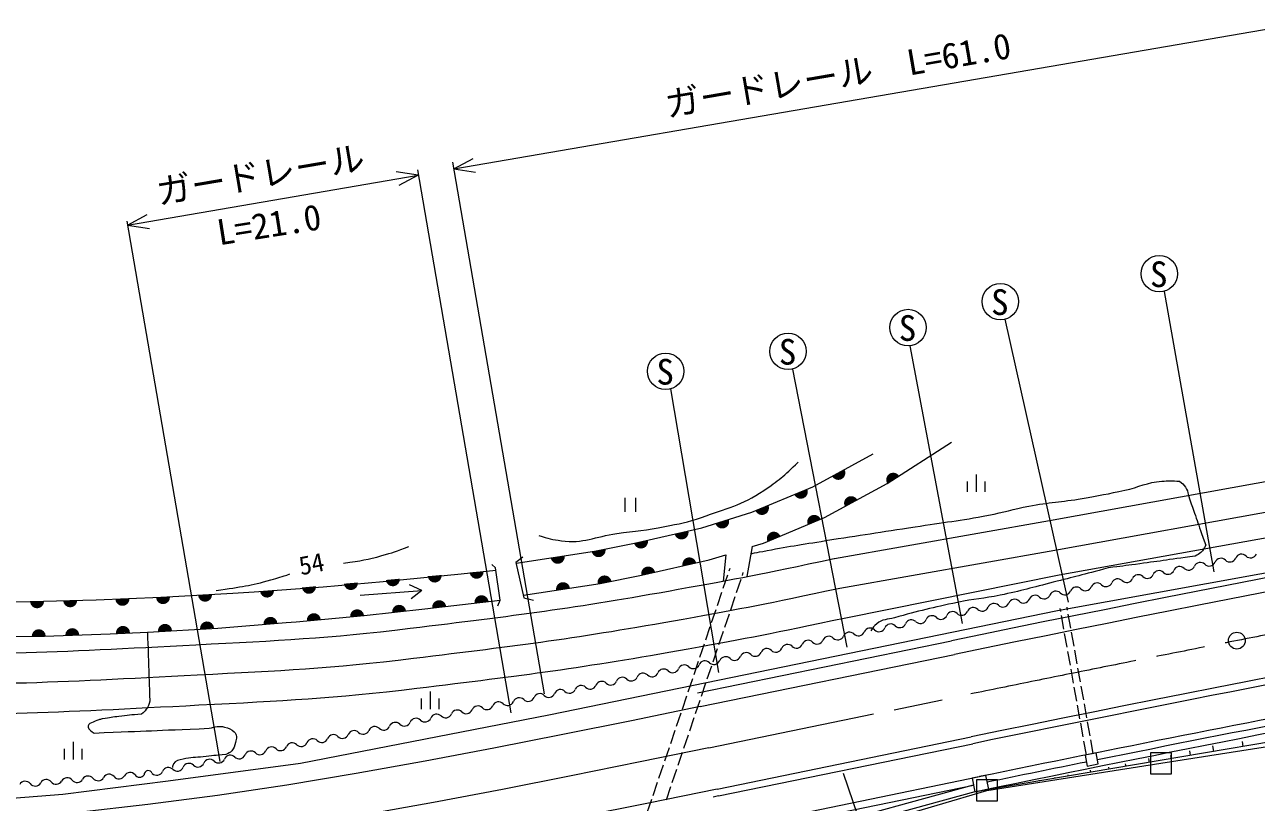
# Model space of a CAD drawing. Units: millimetres, scale not verified. Extents: x -1410926 to 2976274, y -4077725 to 380000.
# Drawn here: x 272966 to 360769, y 263232 to 318701 of the extents above; entities that cross this region are included whole.
import ezdxf
from ezdxf.enums import TextEntityAlignment as Align

# ---------------------------------------------------------------- set-up
doc = ezdxf.new("R2010")
doc.units = ezdxf.units.MM
doc.header["$LTSCALE"] = 1000
doc.linetypes.add('CHAIN', pattern=[18.5, 12, -1.5, 3.5, -1.5])
for name, color, linetype, lineweight in [('M-BGD', 7, 'Continuous', 13), ('M-BMK', 2, 'CHAIN', 13), ('M-BMK-ROW', 30, 'Continuous', 13), ('M-STR-HTXT', 7, 'Continuous', 13), ('M-STR-STRC', 7, 'Continuous', 13)]:
    doc.layers.add(name, color=color, linetype=linetype, lineweight=lineweight)
doc.styles.add('ＭＳ ゴシック', font='')
doc.styles.get('ＭＳ ゴシック').set_extended_font_data('MS Gothic')

msp = doc.modelspace()

# ---------------------------------------------------------------- hatches: boundary and pattern name
at = {"layer": 'M-BGD'}
for points in [[(330530, 286494, 0.41421), (331209, 286293, 0.41421), (331409, 286971)], [(335302, 286515, 1), (334462, 285972)], [(327832, 285193, 1), (328754, 285579)], [(332320, 284811, 0.41421), (331642, 285012, 0.41421), (331441, 284334)], [(325064, 284035, 1), (325986, 284421)], [(329713, 283430, 1), (328790, 283045)], [(322210, 283115, 0.41421), (322836, 282787, 0.41421), (323164, 283414)], [(316413, 281724, 0.41421), (317012, 281348, 0.41421), (317388, 281946)], [(319304, 282376, 0.41421), (319902, 281998, 0.41421), (320280, 282596)], [(326834, 282229, 1), (325911, 281844)], [(313390, 281124, 1), (314371, 281314)], [(310471, 280670, 1), (311459, 280823)], [(320838, 280315, 1), (319862, 280097)], [(301700, 279363, 0.41421), (302243, 278909, 0.41421), (302696, 279452)], [(304688, 279631, 0.41421), (305231, 279178, 0.41421), (305684, 279720)], [(314793, 279012, 0.41421), (314207, 279408, 0.41421), (313811, 278822)], [(317904, 279659, 1), (316928, 279440)], [(289748, 278290, 0.41421), (290291, 277837, 0.41421), (290744, 278379)], [(292736, 278558, 0.41421), (293279, 278105, 0.41421), (293732, 278648)], [(295724, 278826, 1), (296720, 278916)], [(298712, 279095, 1), (299708, 279184)], [(311839, 278515, 0.41421), (311268, 278933, 0.41421), (310851, 278362)], [(273352, 277563, 1), (274352, 277583)], [(275714, 277630, 0.41421), (276225, 277141, 0.41421), (276714, 277653)], [(279436, 277729, 1), (280435, 277769)], [(282330, 277844, 1), (283329, 277892)], [(285330, 278009, 1), (286328, 278067)], [(303013, 277207, 1), (302019, 277090)], [(306031, 277564, 0.41421), (305476, 278002, 0.41421), (305038, 277447)], [(294078, 276273, 0.41421), (293535, 276726, 0.41421), (293082, 276183)], [(297163, 276553, 1), (296167, 276463)], [(300158, 276881, 1), (299164, 276772)], [(280474, 275344, 1), (279475, 275296)], [(283471, 275488, 1), (282472, 275440)], [(286465, 275673, 0.41421), (285931, 276137, 0.41421), (285467, 275603)], [(290987, 276005, 1), (289990, 275926)], [(274472, 275095, 0.41421), (273961, 275584, 0.41421), (273472, 275073)], [(276864, 275177, 1), (275864, 275144)]]:
    msp.add_hatch(color=256, dxfattribs=at).paths.add_polyline_path(points)

# ---------------------------------------------------------------- linework, layer by layer
for p, q in [((334462, 285972), (339037, 288928)), ((346026, 283341), (367175, 287151)), ((340808, 285375), (340808, 286625)), ((340183, 285375), (340183, 286125)), ((341433, 285375), (341433, 286125)), ((315755, 284964), (315755, 283964)), ((316505, 284964), (316505, 283964)), ((346404, 281224), (367570, 285037)), ((330705, 280630), (346026, 283341)), ((346720, 279452), (367902, 283268)), ((324829, 281477), (324457, 279339)), ((331079, 278513), (346404, 281224)), ((306526, 279949), (306272, 280203)), ((308473, 280711), (307987, 280346)), ((307987, 280346), (308558, 277832)), ((322952, 280893), (322765, 279018)), ((306865, 277663), (306526, 279949)), ((322764, 278513), (323085, 279460)), ((323181, 279744), (323248, 279943)), ((324128, 279424), (324195, 279623)), ((331495, 276404), (346720, 279452)), ((296874, 278000), (301277, 278339)), ((301277, 278339), (300391, 278743)), ((301277, 278339), (300527, 277760)), ((323712, 278193), (324032, 279140)), ((306695, 277240), (306865, 277663)), ((308558, 277832), (309235, 277663)), ((322348, 277281), (322668, 278228)), ((323296, 276961), (323616, 277908)), ((321932, 276050), (322252, 276997)), ((322879, 275729), (323200, 276677)), ((346819, 276856), (346782, 277062)), ((347311, 276945), (347274, 277151)), ((347541, 275665), (347364, 276649)), ((321516, 274818), (321836, 275765)), ((347049, 275577), (346872, 276561)), ((322463, 274498), (322783, 275445)), ((347278, 274297), (347102, 275281)), ((347770, 274385), (347594, 275370)), ((320926, 271042), (339039, 274765)), ((321100, 273586), (321420, 274534)), ((322047, 273266), (322367, 274214)), ((347508, 273018), (347331, 274002)), ((348000, 273106), (347823, 274090)), ((320683, 272355), (321004, 273302)), ((321631, 272035), (321951, 272982)), ((347737, 271738), (347560, 272722)), ((348229, 271826), (348053, 272811)), ((320267, 271123), (320587, 272071)), ((321215, 270803), (321535, 271750)), ((347966, 270458), (347790, 271443)), ((348459, 270547), (348282, 271531)), ((301261, 269892), (301261, 270642)), ((301886, 269892), (301886, 271142)), ((302511, 269892), (302511, 270642)), ((319851, 269892), (320171, 270839)), ((320798, 269571), (321119, 270519)), ((319435, 268660), (319755, 269607)), ((348196, 269179), (348019, 270163)), ((348688, 269267), (348511, 270251)), ((320382, 268340), (320702, 269287)), ((348425, 267899), (348249, 268884)), ((348917, 267987), (348741, 268972)), ((319019, 267428), (319339, 268376)), ((319966, 267108), (320286, 268056)), ((275813, 266298), (275813, 267048)), ((276438, 266298), (276438, 267548)), ((277063, 266298), (277063, 267048)), ((318603, 266197), (318923, 267144)), ((322435, 263696), (340548, 267418)), ((348655, 266620), (348478, 267604)), ((349147, 266708), (348970, 267692)), ((357734, 266861), (357662, 267274)), ((359836, 267217), (359772, 267582)), ((319550, 265877), (319870, 266824)), ((353159, 266087), (353113, 266351)), ((354710, 266349), (354669, 266583)), ((356074, 266580), (356015, 266915)), ((318186, 264965), (318507, 265913)), ((319134, 264645), (319454, 265593)), ((347364, 265106), (347348, 265197)), ((348978, 265379), (348954, 265520)), ((350274, 265599), (350250, 265736)), ((351482, 265803), (351449, 265988)), ((317770, 263734), (318090, 264681)), ((318718, 263414), (319038, 264361)), ((320410, 260319), (340609, 264470)), ((320668, 260883), (341031, 265067)), ((340577, 264462), (320990, 259081)), ((344623, 264642), (344617, 264678)), ((345317, 264760), (345307, 264817)), ((346406, 264944), (346395, 265009)), ((317354, 262502), (317674, 263450)), ((322435, 263696), (322042, 263615))]:
    msp.add_line(p, q, dxfattribs=at)
for points in [[(479293, 298895), (425256, 291164), (346584, 276901), (310333, 269460), (292619, 265997), (283208, 264752), (275683, 263801), (272071, 263504)], [(308001, 280285), (313592, 281155), (316432, 281728), (321251, 282815), (324814, 283930), (329158, 285748), (333449, 288080)], [(324829, 281477), (325625, 281725), (329980, 283542), (334462, 285972)], [(308520, 277999), (314000, 278851), (316928, 279440), (321762, 280522), (322952, 280893)], [(268003, 277488), (273352, 277563), (278058, 277675), (282686, 277858), (287796, 278150), (289339, 278253), (294240, 278606), (298522, 278978), (304090, 279541), (306548, 279798)], [(269274, 275033), (274374, 275093), (279065, 275252), (281720, 275373), (286738, 275668), (291604, 276054), (292330, 276115), (297179, 276555), (301490, 277027), (306865, 277663)], [(378371, 270353), (340709, 263980), (320706, 258484), (318282, 253390)]]:
    msp.add_lwpolyline(points, dxfattribs=at)
for points in [[(349343, 266758), (348559, 266600), (348717, 265816), (349501, 265974)], [(341487, 265161), (340508, 264960), (340709, 263980), (341689, 264181)]]:
    msp.add_lwpolyline(points, close=True, dxfattribs=at)
msp.add_circle((359375, 274768), 600, dxfattribs=at)
for centre, radius, start, end in [((782674, -1884125), 2193600, 101.6122, 101.6122), ((782674, -1884125), 2204000, 97.9119, 101.6122), ((782674, -1884125), 2196500, 99.19506, 101.6122), ((356772, 279895), 452, 45.09931, 157.38926), ((357409, 280535), 452, 225.09931, 337.38926), ((358243, 280188), 452, 45.09931, 157.38926), ((358881, 280828), 452, 225.09931, 337.38926), ((359714, 280480), 452, 45.09931, 157.38926), ((360352, 281120), 452, 225.09931, 337.38926), ((352358, 279018), 452, 45.09931, 157.38926), ((352996, 279658), 452, 225.09931, 337.38926), ((353830, 279310), 452, 45.09931, 157.38926), ((354467, 279950), 452, 225.09931, 337.38926), ((355301, 279603), 452, 45.09931, 157.38926), ((355938, 280243), 452, 225.09931, 337.38926), ((347945, 278140), 452, 45.09931, 157.38926), ((348582, 278780), 452, 225.09931, 337.38926), ((349416, 278433), 452, 45.09931, 157.38926), ((350053, 279073), 452, 225.09931, 337.38926), ((350887, 278725), 452, 45.09931, 157.38926), ((351525, 279365), 452, 225.09931, 337.38926), ((343531, 277263), 452, 45.09931, 157.38926), ((344169, 277903), 452, 225.09931, 337.38926), ((345002, 277555), 452, 45.09931, 157.38926), ((345640, 278195), 452, 225.09931, 337.38926), ((346473, 277848), 452, 45.09931, 157.38926), ((347111, 278488), 452, 225.09931, 337.38926), ((339117, 276386), 452, 45.09931, 157.38926), ((339755, 277025), 452, 225.09931, 337.38926), ((340589, 276678), 452, 45.09931, 157.38926), ((341226, 277318), 452, 225.09931, 337.38926), ((342060, 276970), 452, 45.09931, 157.38926), ((342697, 277610), 452, 225.09931, 337.38926), ((334704, 275508), 452, 45.09931, 157.38926), ((335341, 276148), 452, 225.09931, 337.38926), ((336175, 275801), 452, 45.09931, 157.38926), ((336813, 276440), 452, 225.09931, 337.38926), ((337646, 276093), 452, 45.09931, 157.38926), ((338284, 276733), 452, 225.09931, 337.38926), ((782674, -1884125), 2194100, 100.06598, 101.6122), ((330290, 274631), 452, 45.09931, 157.38926), ((330928, 275270), 452, 225.09931, 337.38926), ((331761, 274923), 452, 45.09931, 157.38926), ((332399, 275563), 452, 225.09931, 337.38926), ((333233, 275216), 452, 45.09931, 157.38926), ((333870, 275855), 452, 225.09931, 337.38926), ((325877, 273753), 452, 45.09931, 157.38926), ((326514, 274393), 452, 225.09931, 337.38926), ((327348, 274046), 452, 45.09931, 157.38926), ((327985, 274685), 452, 225.09931, 337.38926), ((328819, 274338), 452, 45.09931, 157.38926), ((329457, 274978), 452, 225.09931, 337.38926), ((321463, 272876), 452, 45.09931, 157.38926), ((322100, 273515), 452, 225.09931, 337.38926), ((322934, 273168), 452, 45.09931, 157.38926), ((323572, 273808), 452, 225.09931, 337.38926), ((324405, 273461), 452, 45.09931, 157.38926), ((325043, 274100), 452, 225.09931, 337.38926), ((317049, 271998), 452, 45.09931, 157.38926), ((317687, 272638), 452, 225.09931, 337.38926), ((318521, 272291), 452, 45.09931, 157.38926), ((319158, 272930), 452, 225.09931, 337.38926), ((319992, 272583), 452, 45.09931, 157.38926), ((320629, 273223), 452, 225.09931, 337.38926), ((782674, -1884125), 2193600, 100.57207, 101.39071), ((312636, 271121), 452, 45.09931, 157.38926), ((313273, 271760), 452, 225.09931, 337.38926), ((314107, 271413), 452, 45.09931, 157.38926), ((314744, 272053), 452, 225.09931, 337.38926), ((315578, 271706), 452, 45.09931, 157.38926), ((316216, 272345), 452, 225.09931, 337.38926), ((782674, -1884125), 2193100, 100.56936, 101.6122), ((308222, 270243), 452, 45.09931, 157.38926), ((308860, 270883), 452, 225.09931, 337.38926), ((309693, 270536), 452, 45.09931, 157.38926), ((310331, 271175), 452, 225.09931, 337.38926), ((311165, 270828), 452, 45.09931, 157.38926), ((311802, 271468), 452, 225.09931, 337.38926), ((303808, 269366), 452, 45.09931, 157.38926), ((304446, 270005), 452, 225.09931, 337.38926), ((305280, 269658), 452, 45.09931, 157.38926), ((305917, 270298), 452, 225.09931, 337.38926), ((306751, 269951), 452, 45.09931, 157.38926), ((307388, 270590), 452, 225.09931, 337.38926), ((299395, 268488), 452, 45.09931, 157.38926), ((300032, 269128), 452, 225.09931, 337.38926), ((300866, 268781), 452, 45.09931, 157.38926), ((301504, 269421), 452, 225.09931, 337.38926), ((302337, 269073), 452, 45.09931, 157.38926), ((302975, 269713), 452, 225.09931, 337.38926), ((294981, 267611), 452, 45.09931, 157.38926), ((295619, 268251), 452, 225.09931, 337.38926), ((296452, 267903), 452, 45.09931, 157.38926), ((297090, 268543), 452, 225.09931, 337.38926), ((297924, 268196), 452, 45.09931, 157.38926), ((298561, 268836), 452, 225.09931, 337.38926), ((290568, 266733), 452, 45.09931, 157.38926), ((291205, 267373), 452, 225.09931, 337.38926), ((292039, 267026), 452, 45.09931, 157.38926), ((292676, 267666), 452, 225.09931, 337.38926), ((293510, 267318), 452, 45.09931, 157.38926), ((294148, 267958), 452, 225.09931, 337.38926), ((286154, 265856), 452, 45.09931, 157.38926), ((286792, 266496), 452, 225.09931, 337.38926), ((287625, 266148), 452, 45.09931, 157.38926), ((288263, 266788), 452, 225.09931, 337.38926), ((289096, 266441), 452, 45.09931, 157.38926), ((289734, 267081), 452, 225.09931, 337.38926), ((782674, -1884125), 2193600, 101.41161, 101.60004), ((278988, 264788), 452, 38.65274, 150.94269), ((280483, 264914), 452, 38.65274, 150.94269), ((281156, 265402), 381, 212.80068, 327.65357), ((281777, 265200), 299, 19.16338, 180.37316), ((282378, 265618), 452, 225.09931, 337.38926), ((283212, 265271), 452, 45.09931, 157.38926), ((283849, 265911), 452, 225.09931, 337.38926), ((284683, 265563), 452, 45.09931, 157.38926), ((285320, 266203), 452, 225.09931, 337.38926), ((273009, 264286), 452, 38.65274, 150.94269), ((273715, 264850), 452, 218.65274, 330.94269), ((274504, 264412), 452, 38.65274, 150.94269), ((275209, 264976), 452, 218.65274, 330.94269), ((275999, 264537), 452, 38.65274, 150.94269), ((276704, 265101), 452, 218.65274, 330.94269), ((277494, 264663), 452, 38.65274, 150.94269), ((278199, 265227), 452, 218.65274, 330.94269), ((279694, 265352), 452, 218.65274, 330.94269)]:
    msp.add_arc(centre, radius, start, end, dxfattribs=at)
for points, knots in [([(154632, 293644), (159635, 291671), (160954, 291152), (165047, 289666), (169254, 288138), (171619, 287300), (175884, 285942), (178975, 284957), (180723, 284457), (183844, 283573), (187865, 282433), (190125, 281822), (194173, 280780), (198951, 279551), (201628, 278858), (206450, 277818), (211713, 276682), (214686, 276159), (219998, 275280), (225396, 274386), (228438, 273965), (233883, 273420), (243842, 272422), (249446, 271952), (259452, 271729), (269539, 271505), (275200, 271801), (285276, 272326), (291305, 272639), (294692, 272788), (300685, 273513), (308216, 274424), (312439, 274959), (319904, 276310), (324282, 277101), (325734, 277370), (331079, 278513)], [0, 0, 0, 0, 1, 1, 1, 2, 2, 2, 3, 3, 3, 4, 4, 4, 5, 5, 5, 6, 6, 6, 7, 7, 7, 8, 8, 8, 9, 9, 9, 10, 10, 10, 11, 11, 11, 12, 12, 12, 12]), ([(153865, 291635), (158884, 289656), (160207, 289136), (164314, 287645), (168551, 286106), (170933, 285262), (175228, 283894), (178345, 282901), (180108, 282396), (183256, 281504), (187299, 280359), (189571, 279744), (193640, 278697), (198450, 277459), (201145, 276762), (206000, 275715), (211305, 274570), (214303, 274043), (219657, 273156), (225105, 272254), (228175, 271830), (233669, 271279), (243694, 270274), (249334, 269802), (259406, 269578), (269553, 269352), (275248, 269650), (285384, 270178), (291463, 270494), (294879, 270644), (300923, 271375), (308503, 272291), (312753, 272831), (320267, 274190), (324666, 274985), (326124, 275255), (331495, 276404)], [0, 0, 0, 0, 1, 1, 1, 2, 2, 2, 3, 3, 3, 4, 4, 4, 5, 5, 5, 6, 6, 6, 7, 7, 7, 8, 8, 8, 9, 9, 9, 10, 10, 10, 11, 11, 11, 12, 12, 12, 12]), ([(175461, 288335), (175808, 288223), (176167, 288108), (176541, 287989), (179605, 287014), (181337, 286518), (184431, 285641), (188431, 284508), (190680, 283899), (194706, 282863), (199451, 281642), (202111, 280954), (206901, 279921), (212121, 278795), (215070, 278275), (220339, 277403), (225688, 276518), (228702, 276101), (234097, 275560), (243991, 274569), (249557, 274102), (259498, 273881), (269525, 273658), (275153, 273952), (285169, 274474), (291146, 274785), (294505, 274932), (300447, 275651), (307929, 276556), (312125, 277088), (319541, 278429), (323898, 279217), (325343, 279484), (330663, 280623)], [0, 0, 0, 0, 1, 1, 1, 2, 2, 2, 3, 3, 3, 4, 4, 4, 5, 5, 5, 6, 6, 6, 7, 7, 7, 8, 8, 8, 9, 9, 9, 10, 10, 10, 11, 11, 11, 11]), ([(309617, 282272), (310299, 282025), (310587, 281985), (311227, 281890), (312769, 281662), (313640, 282195), (315184, 282409), (316517, 282593), (317275, 282633), (318595, 282900), (319629, 283109), (320221, 283201), (321215, 283555), (322992, 284188), (324083, 284419), (325649, 285472), (326681, 286166), (327089, 286495), (328105, 287498)], [0, 0, 0, 0, 1, 1, 1, 2, 2, 2, 3, 3, 3, 4, 4, 4, 5, 5, 5, 6, 6, 6, 6]), ([(324729, 280967), (325137, 281053), (325245, 281072), (325576, 281136), (327321, 281478), (328308, 281617), (330063, 281899), (332550, 282299), (333947, 282496), (336436, 282885), (338483, 283206), (339640, 283325), (341674, 283715), (342801, 283931), (343414, 284140), (344540, 284357), (346015, 284641), (346865, 284655), (348345, 284905), (349541, 285107), (350208, 285241), (351394, 285492), (352428, 285711), (352968, 286070), (354023, 286136), (354518, 286167), (354719, 286180), (355293, 286137)], [0, 0, 0, 0, 1, 1, 1, 2, 2, 2, 3, 3, 3, 4, 4, 4, 5, 5, 5, 6, 6, 6, 7, 7, 7, 8, 8, 8, 9, 9, 9, 9]), ([(355293, 286137), (355498, 285981), (355589, 285909), (355716, 285713), (355849, 285507), (355872, 285387), (355928, 285125)], [0, 0, 0, 0, 1, 1, 1, 2, 2, 2, 2]), ([(295689, 280286), (296985, 280488), (297382, 280532), (298434, 280830), (299191, 281045), (299462, 281135), (300345, 281472)], [0, 0, 0, 0, 1, 1, 1, 2, 2, 2, 2]), ([(357157, 281565), (357043, 281329), (356997, 281215), (356818, 281057), (356674, 280929), (356590, 280886), (356395, 280803)], [0, 0, 0, 0, 1, 1, 1, 2, 2, 2, 2]), ([(356395, 280803), (354338, 280508), (353816, 280429), (352161, 280209), (351401, 280108), (351161, 280076), (350214, 279955)], [0, 0, 0, 0, 1, 1, 1, 2, 2, 2, 2]), ([(286629, 278337), (288476, 278631), (289034, 278671), (290524, 279099), (291057, 279253), (291248, 279301), (291879, 279524)], [0, 0, 0, 0, 1, 1, 1, 2, 2, 2, 2]), ([(350214, 279955), (348309, 279447), (347821, 279317), (346282, 278929), (344811, 278558), (343994, 278317), (342509, 278007), (341328, 277760), (340641, 277756), (339461, 277498), (337698, 277113), (336710, 276893), (334975, 276397), (334472, 276253), (334096, 276320), (333705, 275973), (333511, 275802), (333420, 275704), (333282, 275465)], [0, 0, 0, 0, 1, 1, 1, 2, 2, 2, 3, 3, 3, 4, 4, 4, 5, 5, 5, 6, 6, 6, 6]), ([(281889, 270462), (281810, 270192), (281786, 270072), (281635, 269870), (281524, 269720), (281461, 269661), (281297, 269531)], [0, 0, 0, 0, 1, 1, 1, 2, 2, 2, 2]), ([(278503, 269192), (278385, 269164), (278346, 269145), (278249, 269108), (277915, 268979), (277437, 268877), (277487, 268600), (277519, 268418), (277756, 268260), (277911, 268176)], [0, 0, 0, 0, 1, 1, 1, 2, 2, 2, 3, 3, 3, 3]), ([(281297, 269531), (280521, 269459), (280315, 269443), (279689, 269362), (279224, 269302), (279073, 269281), (278503, 269192)], [0, 0, 0, 0, 1, 1, 1, 2, 2, 2, 2]), ([(286123, 268516), (286571, 268627), (286808, 268716), (287224, 268601), (287509, 268522), (287696, 268476), (287901, 268262), (288003, 268155), (288048, 268070), (288071, 267923), (288096, 267757), (288035, 267661), (287986, 267500), (287912, 267259), (287910, 267086), (287732, 266907), (287596, 266771), (287499, 266723), (287309, 266653)], [0, 0, 0, 0, 1, 1, 1, 2, 2, 2, 3, 3, 3, 4, 4, 4, 5, 5, 5, 6, 6, 6, 6]), ([(287309, 266653), (286527, 266574), (286328, 266554), (285700, 266484), (285138, 266421), (284810, 266452), (284261, 266315), (283974, 266243), (283721, 266238), (283583, 265976), (283534, 265883), (283508, 265826), (283499, 265722)], [0, 0, 0, 0, 1, 1, 1, 2, 2, 2, 3, 3, 3, 4, 4, 4, 4])]:
    msp.add_open_spline(points, degree=3, knots=knots, dxfattribs=at)
for points in [[(355928, 285125), (356543, 283345), (356543, 283345), (357157, 281565)], [(281720, 275373), (281805, 272918), (281805, 272918), (281889, 270462)], [(277911, 268176), (282017, 268346), (282017, 268346), (286123, 268516)]]:
    msp.add_open_spline(points, degree=3, dxfattribs=at)
at = {"layer": 'M-BMK'}
msp.add_line((321731, 267124), (339844, 270846), dxfattribs=at)
msp.add_lwpolyline([(321731, 267124), (316833, 266120), (311932, 265128), (307027, 264160), (302114, 263229), (297193, 262347), (292260, 261527), (287316, 260781), (282360, 260122), (277392, 259562), (272412, 259114)], dxfattribs=at)
msp.add_arc((782674, -1884125), 2200000, 97.9119, 101.6122, dxfattribs=at)
at = {"layer": 'M-BMK-ROW'}
for p, q in [((354712, 266777), (353212, 266777)), ((353212, 266777), (353212, 265277)), ((354712, 265277), (354712, 266777)), ((353212, 265277), (354712, 265277)), ((342310, 264836), (340810, 264836)), ((340810, 264836), (340810, 263336)), ((342310, 263336), (342310, 264836)), ((340810, 263336), (342310, 263336))]:
    msp.add_line(p, q, dxfattribs=at)
msp.add_lwpolyline([(293750, 254797), (294881, 253356), (295873, 253316), (296544, 253244), (304964, 255320), (312800, 257324), (313674, 257613), (318473, 258105), (323581, 259315), (334481, 261982), (341560, 264086), (353962, 266027), (373573, 269088)], dxfattribs=at)
at = {"layer": 'M-STR-HTXT'}
for p, q in [((303552, 308409), (363312, 318701)), ((303552, 308409), (304945, 309157)), ((301024, 307974), (299461, 308212)), ((300962, 308334), (307629, 269620)), ((303468, 308895), (309998, 270974)), ((303552, 308409), (305115, 308171)), ((280296, 304405), (301024, 307974)), ((301024, 307974), (299630, 307227)), ((280249, 304680), (286885, 266145)), ((280296, 304405), (281690, 305152)), ((280296, 304405), (281860, 304167)), ((354185, 299677), (357729, 279682)), ((342841, 297685), (347363, 277506)), ((339812, 275981), (336087, 295804)), ((327697, 294138), (331575, 274312)), ((322444, 272500), (319026, 292729))]:
    msp.add_line(p, q, dxfattribs=at)
for centre in [(353848, 300933), (342519, 298944), (335937, 297096), (327386, 295400), (318659, 293976)]:
    msp.add_circle(centre, 1300, dxfattribs=at)
at = {"layer": 'M-STR-STRC'}
for p, q in [((321127, 270063), (339240, 273785)), ((322335, 264186), (340448, 267908)), ((331305, 265319), (334770, 255254))]:
    msp.add_line(p, q, dxfattribs=at)
for points in [[(321127, 270063), (316229, 269058), (311329, 268065), (306423, 267097), (301510, 266167), (296589, 265286), (291656, 264468), (286712, 263725), (281755, 263070), (276786, 262516), (272179, 262105)], [(322335, 264186), (317436, 263182), (312536, 262190), (307630, 261223), (302718, 260292), (297796, 259409), (292864, 258587), (287921, 257838), (282965, 257174), (277997, 256608), (273018, 256152), (272645, 256123)]]:
    msp.add_lwpolyline(points, dxfattribs=at)
for radius in [2203000, 2197000]:
    msp.add_arc((782674, -1884125), radius, 97.9119, 101.6122, dxfattribs=at)

# ---------------------------------------------------------------- texts
at = {"layer": 'M-BGD', "style": 'ＭＳ ゴシック'}
msp.add_text('54', height=1320, rotation=11.219, dxfattribs=at).set_placement((292737, 279034), align=Align.BOTTOM_LEFT)
at = {"layer": 'M-STR-HTXT', "style": 'ＭＳ ゴシック'}
for s, rotation, p in [('ガードレール\u3000L=61.0', 9.771, (331185, 313675)), ('ガードレール', 9.646, (290011, 306575)), ('L=21.0', 8.973, (290615, 302998))]:
    msp.add_text(s, height=1833, rotation=rotation, dxfattribs=at).set_placement(p, align=Align.BOTTOM_CENTER)
for p in [(353812, 300898), (342484, 298910), (335902, 297061), (327351, 295366), (318624, 293942)]:
    msp.add_text('S', height=1833, dxfattribs=at).set_placement(p, align=Align.MIDDLE_CENTER)

doc.saveas('drawing.dxf')
